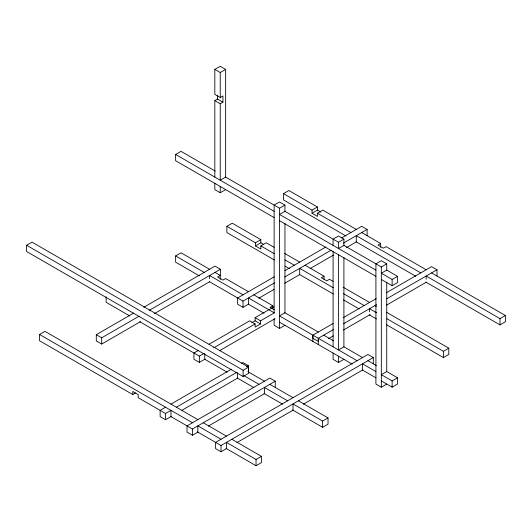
<?xml version="1.0" encoding="UTF-8"?>
<svg xmlns="http://www.w3.org/2000/svg" width="532" height="532" viewBox="0 0 532 532"><rect width="100%" height="100%" fill="white"/><g stroke="black" fill="none" stroke-linecap="round" stroke-linejoin="round"><path stroke-width="0.8" d="M312.889 341.418L312.889 335.173L333.032 323.542M318.302 344.543L318.302 338.292L333.404 329.574M214.822 177.096L214.822 100.641L220.235 103.767L222.941 102.204L222.941 95.953L220.235 97.516L214.822 94.39L214.822 69.393L220.235 66.267L225.648 69.393L225.648 177.163M214.822 69.393L220.235 72.518L225.648 69.393M214.822 100.641L217.528 99.078L222.941 102.204M274.126 217.588L175.62 160.717L175.62 154.466L181.033 151.341L215.241 171.091M26.6 245.259L32.013 242.133L248.517 367.133L248.517 373.384L243.104 376.51L26.6 251.51L26.6 245.259L243.104 370.259L248.517 367.133M214.822 183.347L214.822 189.598L220.235 192.724L225.648 189.598M135.487 393.002L132.781 394.564L39.541 340.733L39.541 334.482L44.954 331.356L197.857 419.635M199.347 275.869L175.62 262.17L175.62 255.919L181.033 252.793L209.575 269.272M226.885 226.319L232.298 223.194L260.84 239.673L260.84 242.798L255.427 245.924L255.427 242.798L226.885 226.319L226.885 232.57L274.359 259.982M283.483 193.648L288.896 190.523L317.438 207.001L317.438 210.127L312.025 213.252L312.025 210.127L283.483 193.648L283.483 199.892L346.059 236.022M220.235 103.767L220.235 180.222L225.648 177.096L279.539 208.212L284.953 205.086L284.953 211.337L279.539 214.463L375.911 270.103M140.554 321.621L101.712 344.044L96.299 340.919L96.299 334.675L133.705 313.075M143.78 307.263L214.988 266.146L220.401 269.272L220.401 275.523M255.427 242.798L260.84 239.673M312.025 210.127L317.438 207.001M96.299 334.675L101.712 337.8L139.118 316.201M149.186 310.389L220.401 269.272M255.427 245.924L260.84 249.049L260.84 245.924L266.253 242.798L274.08 247.32M312.025 213.252L317.438 216.378L317.438 213.252L322.851 210.127L356.287 229.432M220.235 279.333L220.235 275.423L217.528 276.986L222.941 280.111L225.648 278.549L248.424 291.702M154.227 313.734L209.615 281.754M274.186 276.833L237.605 297.953L237.605 304.204L243.018 307.33L248.424 304.204L248.424 297.953L274.126 312.789M284.946 270.622L325.837 247.014M341.617 237.904L361.7 226.306L367.113 229.432L367.113 235.683M284.587 211.124L338.498 242.253L343.911 239.127L343.911 245.757M209.415 281.681L243.018 301.079L274.579 282.858M284.62 277.059L331.25 250.14M343.439 243.097L367.113 229.432M258.858 298.186L273.9 289.494M284.647 283.29L299.689 274.605L299.689 268.354L333.358 287.792M310.083 268.607L333.537 255.061M346.339 247.673L356.287 241.927L356.287 235.683L420.752 272.896M272.796 308.114L272.796 305.774L270.09 307.336L274.146 309.677M324.061 279.3L324.061 276.175L321.355 277.737L326.768 280.863L329.474 279.3L333.052 281.368M380.659 247.407L380.659 243.496L377.953 245.059L383.366 248.185L386.072 246.622L426.165 269.771M198.675 350.269L193.941 353.002L193.941 359.253L199.354 362.378L205.066 359.08M209.043 344.284L249.688 320.816L255.101 323.941L255.101 327.067L260.514 323.941L260.514 320.816L274.479 312.756M260.514 323.941L255.101 320.816L255.101 317.69L273.953 306.804M251.716 322.771L255.101 320.816M139.823 321.76L199.354 356.127L204.088 353.394M213.744 347.822L255.101 323.941M219.344 350.841L275.024 318.688M338.498 242.253L338.498 248.504L343.911 245.378L381.324 266.978L386.737 263.852L386.737 270.103L381.324 273.229L392.124 279.466L397.537 276.341L397.537 282.592L392.124 285.711L381.324 279.48M274.126 318.661L274.126 325.291L279.539 328.417L284.953 325.291M165.552 407.233L160.139 410.358L160.139 416.609L165.552 419.735L171.264 416.436M170.965 404.107L231.407 369.215M241.595 363.329L242.951 362.551L248.364 365.67L248.364 371.921M132.781 394.564L132.781 391.439L138.194 394.564L138.194 397.69L165.552 413.484L170.965 410.358L170.965 416.609L192.444 429.011L275.257 381.198L275.257 387.449M176.378 407.233L236.813 372.34M246.329 366.847L248.364 365.67M181.971 410.252L237.651 378.106M343.1 317.73L376.191 298.625M386.259 292.813L431.578 266.645L436.991 269.771L436.991 276.022M343.479 323.762L376.57 304.656M386.638 298.844L436.991 269.771M328.37 338.731L333.404 335.825M343.479 330.013L370.092 314.645M386.638 305.095L426.199 282.253M275.257 381.198L269.844 378.072L187.031 425.886L187.031 432.137L192.444 435.262L197.857 432.137L197.857 425.886L221.019 439.259M208.305 426.105L264.431 393.7L264.431 387.449L287.593 400.822M333.085 353.082L333.085 359.333L338.498 362.452L343.911 359.333M197.419 431.884L221.019 445.51L373.338 357.571L373.338 363.822M373.338 357.571L367.925 354.445L215.606 442.385L215.606 448.636L221.019 451.761L226.433 448.636L226.433 442.385L256.045 459.482L261.458 456.356L261.458 462.607L256.045 465.733L226.014 448.396M236.886 442.604L293.006 410.199L293.006 403.948L322.618 421.045L328.031 417.919L328.031 424.17L322.618 427.296L292.587 409.959M303.406 404.194L362.511 370.073L362.511 363.822L375.911 371.555M386.737 263.852L381.324 260.727L375.911 263.852L375.911 384.057L381.324 387.183L386.737 384.057M386.737 282.146L386.737 371.555L381.324 374.681L392.124 380.919L397.537 377.793L397.537 384.044L392.124 387.17L381.324 380.932M386.771 318.628L443.389 351.32L448.802 348.194L448.802 354.445L443.389 357.571L386.565 324.759M426.165 279.147L426.165 276.022L499.987 318.641L505.4 315.516L505.4 321.767L499.987 324.892L425.899 282.12M361.7 232.557L380.659 243.496M431.578 272.896L505.4 315.516M317.438 210.127L320.823 212.075M317.438 213.252L350.874 232.557M356.127 241.841L415.831 276.308M284.953 205.086L279.539 201.967L274.126 205.086L274.126 312.856M343.911 239.127L338.498 236.002L333.085 239.127L333.085 245.378M386.811 270.143L397.537 276.341M175.62 154.466L274.126 211.337M279.539 220.714L375.911 276.354M284.753 253.478L299.689 262.103M305.102 265.229L324.061 276.175M343.074 287.154L369.567 302.449M374.98 305.574L376.41 306.399M386.445 312.191L448.802 348.194M260.84 242.798L263.546 244.361M260.84 245.924L274.359 253.731M285.032 259.889L294.282 265.229M343.386 293.578L364.154 305.574M376.736 312.836L369.567 308.7L369.567 311.825M285.145 266.206L289.461 268.7M299.536 274.512L333.338 294.03M343.413 299.849L359.233 308.979M369.301 314.798L376.496 318.947M214.988 272.397L220.235 275.423M253.837 294.828L272.796 305.774M284.653 312.617L318.302 332.048M323.715 335.173L333.571 340.859M362.511 357.571L343.911 346.831L338.498 349.956L338.498 254.748M367.925 360.696L376.383 365.577M386.259 371.276L397.537 377.793M175.62 255.919L204.162 272.397M243.018 294.828L209.575 275.523L209.575 278.648M357.098 360.696L279.539 315.915L284.953 312.789L284.953 223.387M248.245 304.098L264.065 313.228M279.539 322.166L352.177 364.101M362.245 369.92L375.911 377.806M255.101 317.69L260.514 320.816M247.919 371.668L264.431 381.198M269.844 384.323L293.006 397.697M298.419 400.822L328.031 417.919M243.942 375.625L259.018 384.323M129.781 315.961L106.114 302.296L106.114 296.829M227.211 372.214L204.767 359.253L204.767 353.787M253.983 387.668L237.538 378.172L237.538 372.706M263.992 393.447L282.578 404.18M203.271 422.76L226.433 436.134M231.846 439.259L261.458 456.356M39.541 334.482L192.444 422.76M499.987 318.641L499.987 324.892M443.389 351.32L443.389 357.571M392.124 279.466L392.124 285.711M392.124 380.919L392.124 387.17M381.324 266.978L381.324 387.183M343.911 257.362L343.911 346.897M338.498 356.207L338.498 362.452M333.085 251.629L333.085 346.831M322.618 421.045L322.618 427.296M318.302 338.292L318.302 341.418L312.889 338.292L312.889 335.173M279.539 208.212L279.539 328.417M256.045 459.482L256.045 465.733M243.104 370.259L243.104 376.51M243.018 301.079L243.018 307.33M221.019 445.51L221.019 451.761M220.235 72.518L220.235 97.516M220.235 186.473L220.235 192.724M217.528 95.175L217.528 99.078M199.354 356.127L199.354 362.378M192.444 429.011L192.444 435.262M165.552 413.484L165.552 419.735M101.712 337.8L101.712 344.044"/></g></svg>
